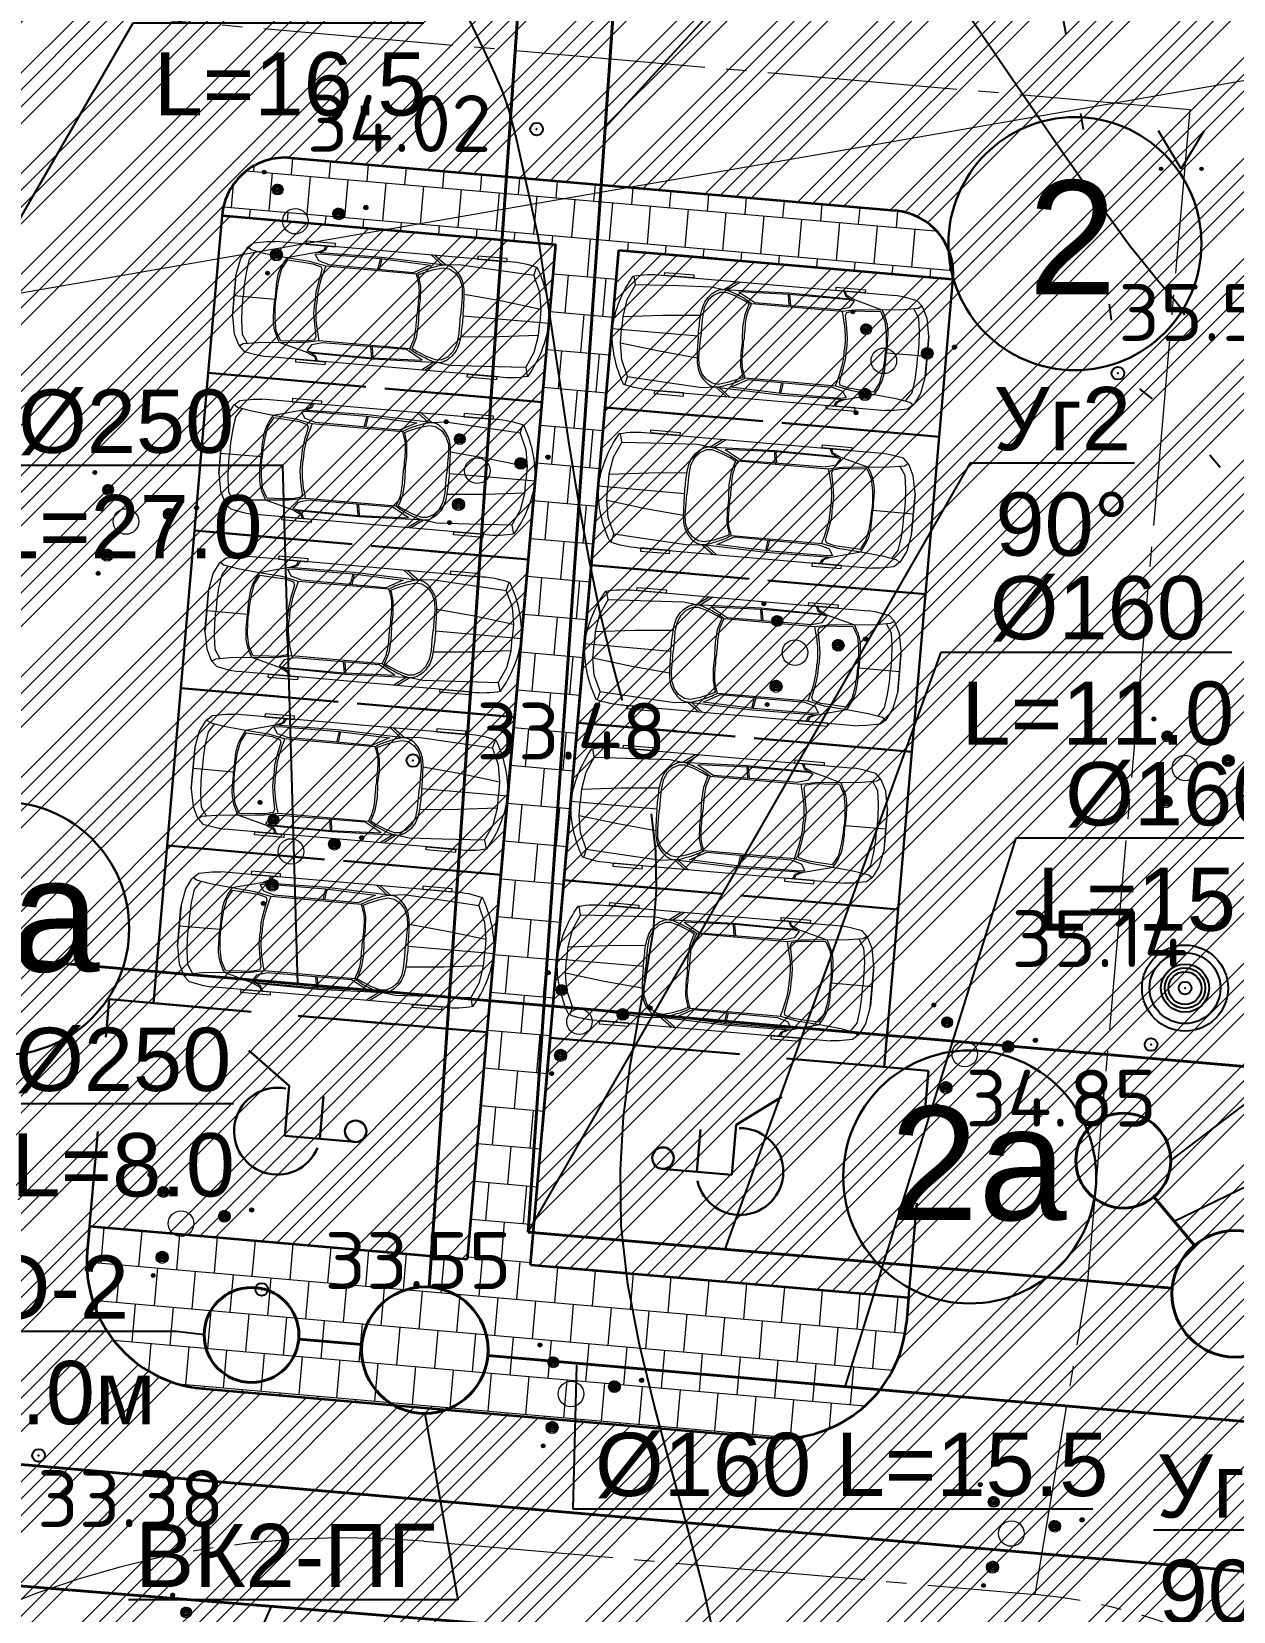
# Model space of a CAD drawing. Extents: x 8328 to 1441992, y -7354 to 642460.
# Drawn here: x 1441905.92 to 1441924.93, y 642307.01 to 642331.98 of the extents above; entities that cross this region are included whole.
import ezdxf
from ezdxf import colors
from ezdxf.entities.mleader import LeaderData, LeaderLine
from ezdxf.math import Vec2, Vec3

# ---------------------------------------------------------------- set-up
doc = ezdxf.new("R2010")
doc.units = 0
doc.header["$MEASUREMENT"] = 0
doc.header["$PDMODE"] = 32
doc.header["$PDSIZE"] = 0.2
for name, pattern in [('APC_PRICKAD', [3.05, 0.51, -2.54]), ('CENTER', [20, 15, -1.7, 1.6, -1.7]), ('CONTI', [0]), ('DASHED', [0.75, 0.5, -0.25]), ('g5_01_5x1_5', [1.5, 0.75, -0.75])]:
    doc.linetypes.add(name, pattern=pattern)
for name, color, linetype, lineweight in [('01-Контур', 1, 'Continuous', 40), ('02-Проезд', 5, 'Continuous', 35), ('10-Газон', 80, 'Continuous', 35), ('11-Штрих-тротуар', 40, 'Continuous', 15), ('15-Машина', 6, 'Continuous', 9), ('19-вода', 5, 'Continuous', 40), ('19-канальяК1', 25, 'Continuous', 40), ('19-канальяК2', 54, 'Continuous', 40)]:
    doc.layers.add(name, color=color, linetype=linetype, lineweight=lineweight)
for name, color, linetype in [('GOR_BDEFAULT', 212, 'CONTI'), ('PI_OTD', 172, 'CONTI'), ('PI_OTDEFAULT', 172, 'CONTI'), ('PI_STDEFAULT', 6, 'CONTI'), ('Скв', 7, 'Continuous')]:
    doc.layers.add(name, color=color, linetype=linetype)
doc.styles.add('2_0-Ариел', font='arial.ttf', dxfattribs={"height": 2})
doc.styles.get("Standard").update_dxf_attribs({"font": 'txt.shx'})
doc.styles.add('ГП-ариель', font='arial.ttf')
doc.linetypes.add('Вода-1', pattern='A,15,-1,["В1",Standard,S=2,R=0,X=0,Y=-1],-3.3', length=19.3)
doc.linetypes.add('Каналья-К1', pattern='A,20,-4,["К1",Standard,S=2,R=0,X=-2,Y=-1],-2.3', length=26.3)
doc.linetypes.add('Каналья-К2', pattern='A,20,-4,["К2",Standard,S=2,R=0,X=-2,Y=-1],-2.3', length=26.3)

# ---------------------------------------------------------------- blocks, each defined once
blk = doc.blocks.new('инвалид')
at = {"layer": '15-Машина', "lineweight": 30, "ltscale": 200}
for p, q in [((207.587, 474.233), (207.587, 472.016)), ((207.587, 473.125), (206.245, 473.125)), ((205.995, 472.016), (204.994, 470.651)), ((207.587, 472.016), (205.995, 472.016))]:
    blk.add_line(p, q, dxfattribs=at)
blk.add_circle((207.247, 474.233), 0.34, dxfattribs=at)
blk.add_arc((207.459, 471.771), 1.373, 174.0827, 72.5107, dxfattribs=at)
blk = doc.blocks.new('м-м_ММГН')
at = {"layer": '15-Машина', "linetype": 'g5_01_5x1_5', "lineweight": 30, "ltscale": 2}
blk.add_lwpolyline([(0, 6), (3.6, 6), (3.6, 0), (0, 0)], close=True, dxfattribs=at)
at = {"layer": '15-Машина', "linetype": 'Continuous', "lineweight": 30, "xscale": 0.5, "yscale": 0.5, "zscale": 0.5}
blk.add_blockref('инвалид', (-101.884, -233.055), dxfattribs=at)
blk = doc.blocks.new('007-Маш')
at = {"layer": '15-Машина', "color": 0, "lineweight": 20}
for p, q in [((0, -2.731), (0, 0)), ((-1.459, -0.615), (-1.726, -0.545)), ((1.459, -0.615), (1.726, -0.545)), ((-1.825, -1.415), (-1.825, -8.839)), ((1.825, -1.415), (1.825, -8.839)), ((-1.544, -3.362), (-1.617, -5.458)), ((1.544, -3.362), (1.617, -5.458)), ((-1.573, -5.491), (-1.508, -3.895)), ((-1.508, -3.895), (-1.22, -4.421)), ((1.508, -3.895), (1.22, -4.421)), ((1.573, -5.491), (1.508, -3.895)), ((-1.22, -4.421), (-1.233, -7.09)), ((-1.182, -4.325), (-1.182, -7.192)), ((1.182, -4.325), (1.182, -7.192)), ((1.22, -4.421), (1.233, -7.09)), ((-1.617, -5.458), (-1.592, -7.52)), ((-1.564, -7.398), (-1.573, -5.491)), ((-1.573, -5.491), (-1.226, -5.55)), ((-1.571, -5.448), (-1.225, -5.497)), ((1.571, -5.448), (1.225, -5.497)), ((1.573, -5.491), (1.226, -5.55)), ((1.564, -7.398), (1.573, -5.491)), ((1.617, -5.458), (1.592, -7.52)), ((-1.536, -7.56), (-1.564, -7.398)), ((-1.33, -7.427), (-1.536, -7.56)), ((-1.233, -7.09), (-1.33, -7.427)), ((-1.182, -7.192), (-1.288, -7.713)), ((1.182, -7.192), (1.288, -7.713)), ((1.233, -7.09), (1.33, -7.427)), ((1.33, -7.427), (1.536, -7.56)), ((1.536, -7.56), (1.564, -7.398)), ((-1.592, -7.52), (-1.343, -8.444)), ((-1.288, -7.713), (-1.343, -8.444)), ((1.288, -7.713), (1.343, -8.444)), ((1.592, -7.52), (1.343, -8.444)), ((0, -8.706), (0, -9.996)), ((-0.642, -9.996), (0.613, -9.996)), ((0.642, -9.996), (-0.613, -9.996))]:
    blk.add_line(p, q, dxfattribs=at)
for points in [[(-1.459, -0.615), (-0.953, -0.388), (-0.416, -0.299), (0, -0.299)], [(-0.416, -0.299), (-0.568, -1.544), (-0.676, -2.753)], [(1.459, -0.615), (0.953, -0.388), (0.416, -0.299), (0, -0.299)], [(0.416, -0.299), (0.568, -1.544), (0.676, -2.753)], [(-1.459, -0.615), (-1.541, -1.968), (-1.598, -2.997), (-1.546, -3.414)], [(1.459, -0.615), (1.541, -1.968), (1.598, -2.997), (1.546, -3.414)], [(0, -4.136), (-0.407, -4.117), (-0.821, -4.148), (-1.108, -4.232), (-1.164, -4.26), (-1.255, -4.073), (-1.375, -3.782), (-1.458, -3.488), (-1.442, -3.297), (-1.331, -3.098), (-1.164, -2.95), (-0.921, -2.843), (-0.63, -2.811), (-0.304, -2.811), (0, -2.811)], [(0, -4.136), (0.407, -4.117), (0.821, -4.148), (1.108, -4.232), (1.164, -4.26), (1.255, -4.073), (1.375, -3.782), (1.458, -3.488), (1.442, -3.297), (1.331, -3.098), (1.164, -2.95), (0.921, -2.843), (0.63, -2.811), (0.304, -2.811), (0, -2.811)], [(-1.546, -3.414), (-1.825, -3.789)], [(1.546, -3.414), (1.825, -3.789)], [(-1.55, -3.531), (-1.825, -3.895)], [(1.55, -3.531), (1.825, -3.895)], [(-1.825, -7.191), (-1.684, -7.257), (-1.593, -7.416)], [(-1.592, -7.52), (-1.699, -7.292), (-1.825, -7.245)], [(-1.275, -8.417), (-1.245, -7.919), (-1.224, -7.605), (-1.151, -7.339), (-1.056, -7.305), (-0.666, -7.382), (-0.335, -7.434), (0, -7.434)], [(1.275, -8.417), (1.245, -7.919), (1.224, -7.605), (1.151, -7.339), (1.056, -7.305), (0.666, -7.382), (0.335, -7.434), (0, -7.434)], [(1.592, -7.52), (1.699, -7.292), (1.825, -7.245)], [(1.825, -7.191), (1.684, -7.257), (1.593, -7.416)], [(-1.343, -8.444), (-1.413, -9.127), (-1.491, -9.582), (-1.559, -9.68)], [(-1.275, -8.417), (-0.983, -8.575), (-0.614, -8.644), (-0.24, -8.674), (0, -8.674)], [(1.275, -8.417), (0.983, -8.575), (0.614, -8.644), (0.24, -8.674), (0, -8.674)], [(1.343, -8.444), (1.413, -9.127), (1.491, -9.582), (1.559, -9.68)], [(-0.642, -9.996), (-1.192, -9.891), (-1.52, -9.729), (-1.57, -9.695), (-1.721, -9.529), (-1.799, -9.108), (-1.825, -8.839)], [(0.642, -9.996), (1.192, -9.891), (1.52, -9.729), (1.57, -9.695), (1.721, -9.529), (1.799, -9.108), (1.825, -8.839)], [(-1.467, -9.442), (-1.192, -9.623), (-0.759, -9.684), (-0.365, -9.706), (0, -9.706)], [(1.467, -9.442), (1.192, -9.623), (0.759, -9.684), (0.365, -9.706), (0, -9.706)]]:
    blk.add_lwpolyline(points, dxfattribs=at)
for points in [[(-1.825, -1.5), (-1.923, -1.5), (-1.923, -2.429), (-1.825, -2.429)], [(1.825, -1.5), (1.923, -1.5), (1.923, -2.429), (1.825, -2.429)], [(-1.825, -6.947), (-1.923, -6.947), (-1.923, -7.876), (-1.825, -7.876)], [(1.825, -6.947), (1.923, -6.947), (1.923, -7.876), (1.825, -7.876)]]:
    blk.add_lwpolyline(points, close=True, dxfattribs=at)
for centre, radius, start, end in [((0.205, -3.785), 3.79, 93.0936, 120.4935), ((-0.205, -3.785), 3.79, 59.5065, 86.9064), ((1.25, -1.323), 3.076, 164.8346, 181.7118), ((-1.25, -1.323), 3.076, 358.2882, 15.1654)]:
    blk.add_arc(centre, radius, start, end, dxfattribs=at)
for points, knots in [([(0, -2.731), (-0.189, -2.734), (-0.554, -2.738), (-1.095, -2.788), (-1.412, -3.052), (-1.6, -3.399), (-1.453, -3.764), (-1.326, -4.1), (-1.22, -4.265), (-1.182, -4.325)], [0, 0, 0, 0, 0.570178, 1.099786, 1.585321, 1.734886, 2.255537, 2.628442, 2.839692, 2.839692, 2.839692, 2.839692]), ([(0, -2.731), (0.189, -2.734), (0.554, -2.738), (1.095, -2.788), (1.412, -3.052), (1.6, -3.399), (1.453, -3.764), (1.326, -4.1), (1.22, -4.265), (1.182, -4.325)], [0, 0, 0, 0, 0.570178, 1.099786, 1.585321, 1.734886, 2.255537, 2.628442, 2.839692, 2.839692, 2.839692, 2.839692]), ([(-1.182, -4.325), (-1.081, -4.284), (-0.808, -4.174), (-0.399, -4.182), (-0.108, -4.181), (0, -4.181)], [0, 0, 0, 0, 0.325109, 0.876749, 1.201331, 1.201331, 1.201331, 1.201331]), ([(1.182, -4.325), (1.081, -4.284), (0.808, -4.174), (0.399, -4.182), (0.108, -4.181), (0, -4.181)], [0, 0, 0, 0, 0.325109, 0.876749, 1.201331, 1.201331, 1.201331, 1.201331]), ([(-1.182, -7.192), (-1.003, -7.242), (-0.688, -7.331), (-0.288, -7.378), (-0.074, -7.375), (0, -7.374)], [0, 0, 0, 0, 0.55923, 0.980066, 1.201437, 1.201437, 1.201437, 1.201437]), ([(1.182, -7.192), (1.003, -7.242), (0.688, -7.331), (0.288, -7.378), (0.074, -7.375), (0, -7.374)], [0, 0, 0, 0, 0.55923, 0.980066, 1.201437, 1.201437, 1.201437, 1.201437]), ([(-1.343, -8.444), (-1.197, -8.524), (-0.911, -8.679), (-0.44, -8.711), (-0.141, -8.707), (0, -8.706)], [0, 0, 0, 0, 0.491401, 0.965617, 1.39042, 1.39042, 1.39042, 1.39042]), ([(1.343, -8.444), (1.197, -8.524), (0.911, -8.679), (0.44, -8.711), (0.141, -8.707), (0, -8.706)], [0, 0, 0, 0, 0.491401, 0.965617, 1.39042, 1.39042, 1.39042, 1.39042])]:
    blk.add_open_spline(points, degree=3, knots=knots, dxfattribs=at)
blk = doc.blocks.new('_None')
blk = doc.blocks.new('A$C1F28701B')
at = {"color": 7}
for radius in [0.68, 0.56, 0.38, 0.32, 0.26]:
    blk.add_circle((0, 0), radius, dxfattribs=at)
blk = doc.blocks.new('A$C53CB0419')
at = {"lineweight": 9}
for centre, radius in [((-0.491, 0.774), 0.03), ((-0.492, 0.779), 0.0248), ((-0.495, 0.784), 0.0194), ((-0.497, 0.789), 0.0145), ((-0.5, 0.794), 0.00807), ((-0.279, 0.5), 0.0852), ((-0.281, 0.51), 0.0751), ((-0.284, 0.518), 0.0662), ((-0.287, 0.527), 0.0572), ((-0.289, 0.536), 0.0483), ((-0.291, 0.545), 0.0387), ((-0.292, 0.555), 0.0288), ((-0.293, 0.562), 0.0218), ((-0.297, 0.57), 0.0134), ((0, 0), 0.202), ((0.686, 0.115), 0.0918), ((0.685, 0.124), 0.0829), ((0.681, 0.13), 0.0756), ((0.678, 0.138), 0.0669), ((0.675, 0.147), 0.058), ((0.673, 0.156), 0.0489), ((0.672, 0.165), 0.0401), ((0.671, 0.174), 0.0314), ((0.67, 0.181), 0.0246), ((0.667, 0.188), 0.0173), ((0.664, 0.193), 0.0107), ((1.116, 0.216), 0.0329), ((1.122, 0.22), 0.0269), ((1.126, 0.225), 0.0199), ((1.133, 0.229), 0.0139), ((1.135, 0.234), 0.00789), ((-0.298, -0.533), 0.0949), ((-0.297, -0.522), 0.0842), ((-0.295, -0.512), 0.0745), ((-0.297, -0.502), 0.0645), ((-0.296, -0.493), 0.0548), ((-0.295, -0.483), 0.0452), ((-0.294, -0.475), 0.0377), ((-0.293, -0.466), 0.0294), ((-0.295, -0.459), 0.0222), ((-0.299, -0.452), 0.0145), ((-0.439, -0.82), 0.0296), ((-0.444, -0.825), 0.0228), ((-0.448, -0.829), 0.0172), ((-0.452, -0.832), 0.0122), ((-0.456, -0.835), 0.00717)]:
    blk.add_circle(centre, radius, dxfattribs=at)
blk = doc.blocks.new('A$C18BB02A3')
for q in [(-0.36, 0.6), (0.36, 0.6)]:
    blk.add_line((0, 0), q)
for centre, major_axis, start_param, end_param in [((-0.319, -0.001), (-0.0136, 0.0136), 3.926991, 10.210176), ((-0.315, -0.002), (-0.0109, 0.0109), 3.926991, 10.210176), ((-0.311, -0.002), (-0.00774, 0.00774), 3.926991, 10.210176), ((-0.306, -0.002), (0.00448, 0.00448), 5.497787, 11.780972), ((0.322, -0.001), (-0.0153, 0.0153), 3.926991, 10.210176), ((0.317, -0.001), (-0.0117, 0.0117), 3.926991, 10.210176), ((0.311, -0.001), (-0.00797, 0.00797), 3.926991, 10.210176), ((0.306, -0.001), (0.00424, 0.00424), 5.497787, 11.780972)]:
    blk.add_ellipse(centre, major_axis=major_axis, ratio=1, start_param=start_param, end_param=end_param)

msp = doc.modelspace()

# ---------------------------------------------------------------- hatches: boundary and pattern name
at = {"layer": '10-Газон', "linetype": 'Continuous', "lineweight": 15}
h = msp.add_hatch(dxfattribs=at)
h.set_pattern_fill('CROSS', color=256, scale=2.5, style=0)
edge = h.paths.add_edge_path()
edge.add_arc((1441893.815, 642336.416), 3.5, 85.0154, 175.0154)
edge.add_line((1441890.328, 642336.72), (1441886.271, 642290.197))
edge.add_line((1441886.271, 642290.197), (1441888.089, 642288.031))
edge.add_line((1441888.089, 642288.031), (1441884.718, 642249.377))
edge.add_line((1441884.718, 642249.377), (1441883.793, 642238.777))
edge.add_line((1441883.793, 642238.777), (1441868.215, 642227.571))
edge.add_line((1441868.215, 642227.571), (1441887.098, 642236.383))
edge.add_line((1441887.098, 642236.383), (1441888.205, 642249.073))
edge.add_line((1441888.205, 642249.073), (1441891.75, 642289.719))
edge.add_line((1441891.75, 642289.719), (1441889.757, 642289.893))
edge.add_line((1441889.757, 642289.893), (1441893.815, 642336.416))
edge.add_line((1441893.815, 642336.416), (1441916.329, 642334.453))
edge.add_line((1441916.329, 642334.453), (1441894.119, 642339.903))
at = {"layer": '11-Штрих-тротуар', "linetype": 'Continuous', "lineweight": 15}
h = msp.add_hatch(dxfattribs=at)
h.set_pattern_fill('ANSI34', color=41, scale=1.5, angle=-6.5e-14, style=0)
edge = h.paths.add_edge_path()
edge.add_line((1441928.411, 642308.051), (1441917.588, 642309.75))
edge.add_arc((1441917.74, 642311.8), 2.055, 265.747, 364.6728)
edge.add_line((1441919.789, 642311.967), (1441913.812, 642312.488))
edge.add_line((1441913.812, 642312.488), (1441915.21, 642328.527))
edge.add_line((1441915.21, 642328.527), (1441920.49, 642328.067))
edge.add_arc((1441919.494, 642328.154), 1, 355.0154, 445.0154)
edge.add_line((1441919.581, 642329.15), (1441910.017, 642329.984))
edge.add_arc((1441909.93, 642328.988), 1, 85.0154, 175.0154)
edge.add_line((1441908.934, 642329.075), (1441914.214, 642328.614))
edge.add_line((1441914.214, 642328.614), (1441912.815, 642312.575))
edge.add_line((1441912.815, 642312.575), (1441906.838, 642313.097))
edge.add_line((1441906.838, 642313.097), (1441906.803, 642312.698))
edge.add_arc((1441908.795, 642312.524), 2, 175.0053, 265.0329)
edge.add_line((1441908.622, 642310.532), (1441911.943, 642306.026))
edge.add_arc((1441910.9, 642294.072), 12, 85.0154, 175.0154)
edge.add_line((1441898.946, 642295.114), (1441894.762, 642295.479))
edge.add_line((1441894.762, 642295.479), (1441895.544, 642304.445))
edge.add_line((1441895.544, 642304.445), (1441892.555, 642304.706))
edge.add_line((1441892.555, 642304.706), (1441893.25, 642312.676))
edge.add_line((1441893.25, 642312.676), (1441900.224, 642312.067))
edge.add_line((1441900.224, 642312.067), (1441901.544, 642327.21))
edge.add_line((1441901.544, 642327.21), (1441896.264, 642327.67))
edge.add_line((1441896.264, 642327.67), (1441896.916, 642335.142))
edge.add_line((1441896.916, 642335.142), (1441933.178, 642331.979))
edge.add_line((1441933.178, 642331.979), (1441931.658, 642314.545))
edge.add_line((1441931.658, 642314.545), (1441929.366, 642314.745))
edge.add_arc((1441929.106, 642311.757), 3, 85.0154, 175.0143)
edge.add_line((1441926.117, 642312.017), (1441926.05, 642311.245))
edge.add_arc((1441929.038, 642310.985), 3, 175.0143, 257.9199)
h = msp.add_hatch(dxfattribs=at)
h.set_pattern_fill('AR-B88', color=13, scale=0.075, angle=175, style=0)
edge = h.paths.add_edge_path()
edge.add_line((1441912.815, 642312.575), (1441906.838, 642313.097))
edge.add_line((1441906.838, 642313.097), (1441906.803, 642312.698))
edge.add_arc((1441908.796, 642312.524), 2, 175.0154, 265.0154)
edge.add_line((1441908.622, 642310.532), (1441917.588, 642309.75))
edge.add_arc((1441917.762, 642311.742), 2, 265.0154, 355.0154)
edge.add_line((1441919.754, 642311.568), (1441919.789, 642311.967))
edge.add_line((1441919.789, 642311.967), (1441913.812, 642312.488))
edge.add_line((1441913.812, 642312.488), (1441915.211, 642328.527))
edge.add_line((1441915.211, 642328.527), (1441920.49, 642328.067))
edge.add_arc((1441919.441, 642328.109), 1.05, 357.701, 442.3299)
edge.add_line((1441919.581, 642329.15), (1441910.017, 642329.984))
edge.add_arc((1441909.93, 642328.988), 1, 85.0154, 175.0154)
edge.add_line((1441908.934, 642329.075), (1441914.214, 642328.614))
edge.add_line((1441914.214, 642328.614), (1441912.815, 642312.575))
h = msp.add_hatch(dxfattribs=at)
h.set_pattern_fill('ANSI34', color=41, scale=1.5, angle=-6.5e-14, style=0)
edge = h.paths.add_edge_path()
edge.add_arc((1441894.001, 642234.737), 5, -2.6747, 63.0719, ccw=False)
edge.add_arc((1441894.177, 642235.839), 5, 265.0154, 344.5121, ccw=False)
edge.add_arc((1441890.249, 642219.696), 11.695, 42.4224, 72.6202, ccw=False)
edge.add_arc((1441894.177, 642235.839), 9.5, 299.6898, 338.1196)
edge.add_arc((1441907.632, 642230.435), 5, 87.1274, 158.1196, ccw=False)
edge.add_arc((1441907.733, 642232.432), 3, -4.9846, 87.1274, ccw=False)
edge.add_line((1441910.721, 642232.172), (1441910.452, 642229.085))
edge.add_line((1441910.452, 642229.085), (1441925.097, 642227.808))
edge.add_line((1441925.097, 642227.808), (1441932.065, 642307.709))
edge.add_line((1441932.065, 642307.709), (1441928.778, 642307.996))
edge.add_line((1441928.778, 642307.996), (1441917.588, 642309.75))
edge.add_line((1441917.588, 642309.75), (1441908.622, 642310.532))
edge.add_line((1441908.622, 642310.532), (1441911.943, 642306.026))
edge.add_line((1441911.943, 642306.026), (1441921.606, 642305.183))
edge.add_arc((1441921.085, 642299.206), 6, -4.9846, 85.0154, ccw=False)
edge.add_line((1441927.062, 642298.685), (1441926.568, 642293.016))
edge.add_arc((1441923.579, 642293.277), 3, 265.0154, 355.0154, ccw=False)
edge.add_line((1441923.319, 642290.288), (1441923.249, 642290.294))
edge.add_line((1441923.249, 642290.294), (1441920.677, 642260.806))
edge.add_line((1441920.677, 642260.806), (1441920.747, 642260.8))
edge.add_arc((1441920.486, 642257.812), 3, -4.9846, 85.0154, ccw=False)
edge.add_line((1441923.475, 642257.551), (1441922.502, 642246.403))
edge.add_arc((1441916.525, 642246.925), 6, 265.0154, 355.0154, ccw=False)
edge.add_line((1441916.004, 642240.947), (1441900.363, 642242.312))
edge.add_arc((1441900.885, 642248.289), 6, 175.0154, 265.0154, ccw=False)
edge.add_line((1441894.907, 642248.81), (1441898.946, 642295.114))
edge.add_line((1441898.946, 642295.114), (1441894.762, 642295.479))
edge.add_line((1441894.762, 642295.479), (1441890.723, 642249.175))
edge.add_arc((1441900.885, 642248.289), 10.2, 175.0154, 243.072)

# ---------------------------------------------------------------- linework, layer by layer
at = {"color": 7, "linetype": 'APC_PRICKAD', "ltscale": 0.5, "flags": 128}
msp.add_lwpolyline([(1441950.36, 642344.35, 0.281539), (1441944.999, 642345.922, 0.270419), (1441941.191, 642342.063, 0.086447), (1441939.851, 642324.967, -0.205579), (1441938.05, 642319.37, -0.083486), (1441930.723, 642313.354, -0.474145), (1441927.25, 642314.68, -0.079097), (1441926.297, 642320.484, 0.101588), (1441925.66, 642323.51, 0.143653), (1441923.099, 642326.58, 0.074848), (1441917.937, 642345.972), (1441920.69, 642353.6), (1441926.96, 642357.74)], format="xyb", dxfattribs=at)
at = {"color": 8, "linetype": 'Continuous', "lineweight": 9}
msp.add_lwpolyline([(1441983.667, 642341.384), (1441873.626, 642322.267)], dxfattribs=at)
at = {"layer": '01-Контур', "linetype": 'Continuous', "lineweight": 30}
for centre in [(1441922.419, 642328.628), (1441905.465, 642317.803), (1441920.756, 642313.875)]:
    msp.add_circle(centre, 2, dxfattribs=at)
at = {"layer": '02-Проезд', "linetype": 'CENTER', "lineweight": 15, "ltscale": 0.2}
for p, q in [((1441905.609, 642332.376), (1441924.241, 642330.751)), ((1441922.622, 642312.221), (1441924.241, 642330.751)), ((1441921.789, 642307.275), (1441922.622, 642312.221)), ((1441912.125, 642308.118), (1441921.789, 642307.275))]:
    msp.add_line(p, q, dxfattribs=at)
at = {"layer": '02-Проезд'}
for p, q in [((1441910.017, 642329.984), (1441919.581, 642329.15)), ((1441908.934, 642329.075), (1441914.214, 642328.614)), ((1441912.815, 642312.575), (1441914.214, 642328.614)), ((1441913.812, 642312.488), (1441915.21, 642328.527)), ((1441915.21, 642328.527), (1441920.49, 642328.067)), ((1441906.838, 642313.097), (1441906.803, 642312.698)), ((1441906.838, 642313.097), (1441912.815, 642312.575)), ((1441913.812, 642312.488), (1441919.789, 642311.967)), ((1441919.789, 642311.967), (1441919.754, 642311.568)), ((1441908.622, 642310.532), (1441917.588, 642309.75))]:
    msp.add_line(p, q, dxfattribs=at)
for centre, radius, start, end in [((1441909.93, 642328.988), 1, 85.0154, 175.0154), ((1441919.494, 642328.154), 1, 355.0154, 85.0154), ((1441908.796, 642312.524), 2, 175.0154, 265.0154), ((1441917.762, 642311.742), 2, 265.0154, 355.0154)]:
    msp.add_arc(centre, radius, start, end, dxfattribs=at)
at = {"layer": '02-Проезд', "linetype": 'CENTER', "lineweight": 15, "ltscale": 0.2}
for centre, radius, start, end in [((1441910.9, 642294.072), 14.1, 85.0154, 175.0154), ((1441921.085, 642299.206), 8.1, 355.0154, 85.0154)]:
    msp.add_arc(centre, radius, start, end, dxfattribs=at)
at = {"layer": '15-Машина', "color": 6, "linetype": 'DASHED', "lineweight": 30, "ltscale": 5}
for points in [[(1441908.717, 642326.584), (1441908.934, 642329.075), (1441914.214, 642328.614), (1441913.997, 642326.124)], [(1441920.273, 642325.576), (1441920.49, 642328.067), (1441915.21, 642328.527), (1441914.993, 642326.037)], [(1441908.5, 642324.094), (1441908.717, 642326.584), (1441913.997, 642326.124), (1441913.78, 642323.633)], [(1441920.056, 642323.086), (1441920.273, 642325.576), (1441914.993, 642326.037), (1441914.776, 642323.546)], [(1441908.282, 642321.603), (1441908.5, 642324.094), (1441913.78, 642323.633), (1441913.562, 642321.143)], [(1441919.839, 642320.595), (1441920.056, 642323.086), (1441914.776, 642323.546), (1441914.559, 642321.056)], [(1441908.065, 642319.113), (1441908.282, 642321.603), (1441913.562, 642321.143), (1441913.345, 642318.652)], [(1441919.622, 642318.105), (1441919.839, 642320.595), (1441914.559, 642321.056), (1441914.342, 642318.565)], [(1441907.848, 642316.622), (1441908.065, 642319.113), (1441913.345, 642318.652), (1441913.128, 642316.162)], [(1441919.404, 642315.614), (1441919.622, 642318.105), (1441914.342, 642318.565), (1441914.124, 642316.075)]]:
    msp.add_lwpolyline(points, close=True, dxfattribs=at)
at = {"layer": '19-вода', "linetype": 'Вода-1', "ltscale": 0.6}
for p, q in [((1441912.21, 642312.136), (1441916.105, 642368.065)), ((1441913.774, 642313.003), (1441917.602, 642367.961)), ((1441913.774, 642313.003), (1441923.956, 642312.115)), ((1441913.136, 642311.051), (1441927.529, 642309.796))]:
    msp.add_line(p, q, dxfattribs=at)
at = {"layer": '19-вода'}
for p, q in [((1441924.309, 642312.794, -0.379), (1441923.666, 642313.56, -0.379)), ((1441911.144, 642311.225), (1441910.148, 642311.312))]:
    msp.add_line(p, q, dxfattribs=at)
for centre, radius in [((1441923.184, 642314.134, -0.379), 0.75), ((1441924.952, 642312.028, -0.379), 1), ((1441909.4, 642311.377), 0.75), ((1441912.14, 642311.138), 1)]:
    msp.add_circle(centre, radius, dxfattribs=at)
at = {"layer": '19-канальяК1', "linetype": 'Каналья-К1', "ltscale": 0.5}
msp.add_line((1441894.261, 642308.335), (1441925.16, 642305.839), dxfattribs=at)
at = {"layer": '19-канальяК2', "linetype": 'Каналья-К2', "ltscale": 0.5}
for p, q in [((1441904.803, 642317.39), (1441930.705, 642315.13)), ((1441904.113, 642309.47), (1441931.01, 642307.124))]:
    msp.add_line(p, q, dxfattribs=at)
at = {"layer": 'GOR_BDEFAULT', "color": 212}
for points in [[(1441915.268, 642321.408, 3.15), (1441915.088, 642322.075, 3.15), (1441914.907, 642322.812, 3.15), (1441914.733, 642323.66, 3.15), (1441914.569, 642324.567, 3.15), (1441914.415, 642325.495, 3.15), (1441914.28, 642326.423, 3.15), (1441914.147, 642327.291, 3.15), (1441914.035, 642328.079, 3.15), (1441913.934, 642328.748, 3.15), (1441913.58, 642330.333, 3.15), (1441913.473, 642330.731, 3.15), (1441913.431, 642330.86, 3.15), (1441913.368, 642331.039, 3.15), (1441913.254, 642331.308, 3.15), (1441913.078, 642331.685, 3.15), (1441912.82, 642332.221, 3.15), (1441912.469, 642332.936, 3.15), (1441912.005, 642333.859, 3.15), (1441911.62, 642334.612, 3.15)], [(1441924.155, 642327.497, 5.15), (1441924.093, 642327.606, 5.15), (1441923.991, 642327.734, 5.15), (1441923.869, 642327.882, 5.15), (1441923.716, 642328.06, 5.15), (1441923.522, 642328.297, 5.15), (1441923.278, 642328.603, 5.15), (1441922.991, 642328.999, 5.15), (1441922.634, 642329.483, 5.15), (1441922.225, 642330.067, 5.15), (1441921.774, 642330.72, 5.15), (1441921.293, 642331.423, 5.15), (1441920.792, 642332.155, 5.15), (1441920.301, 642332.877, 5.15)], [(1441917.173, 642302.465, 3.15), (1441917.107, 642303.484, 3.15), (1441917.032, 642304.463, 3.15), (1441916.927, 642305.422, 3.15), (1441916.762, 642306.389, 3.15), (1441916.557, 642307.326, 3.15), (1441916.302, 642308.292, 3.15), (1441916.037, 642309.268, 3.15), (1441915.772, 642310.254, 3.15), (1441915.537, 642311.221, 3.15), (1441915.352, 642312.178, 3.15), (1441915.247, 642313.106, 3.15), (1441915.234, 642313.986, 3.15), (1441915.281, 642314.827, 3.15), (1441915.388, 642315.629, 3.15), (1441915.517, 642316.381, 3.15), (1441915.645, 642317.103, 3.15), (1441915.755, 642317.775, 3.15), (1441915.805, 642318.406, 3.15), (1441915.795, 642319.026, 3.15), (1441915.726, 642319.615, 3.15)]]:
    msp.add_polyline3d(points, dxfattribs=at)
at = {"layer": 'PI_STDEFAULT', "color": 7}
for p in [(1441913.908, 642330.438, 3.17), (1441923.099, 642326.58, 4.68), (1441911.953, 642320.456, 2.63), (1441924.16, 642316.86, 35.14), (1441923.624, 642315.967, 4), (1441909.562, 642312.098, 2.7), (1441906.033, 642309.473, 2.53)]:
    msp.add_point(p, dxfattribs=at)

# ---------------------------------------------------------------- block references
at = {"color": 7, "linetype": 'Continuous'}
for name, p in [('A$C18BB02A3', (1441924.101, 642329.812)), ('A$C53CB0419', (1441910.092, 642328.983)), ('A$C53CB0419', (1441919.398, 642326.776)), ('A$C53CB0419', (1441912.971, 642325.038)), ('A$C53CB0419', (1441907.414, 642324.236)), ('A$C53CB0419', (1441917.992, 642322.163)), ('A$C53CB0419', (1441924.159, 642320.34)), ('A$C53CB0419', (1441910.025, 642319.02)), ('A$C53CB0419', (1441914.585, 642316.329)), ('A$C53CB0419', (1441920.678, 642315.819)), ('A$C53CB0419', (1441908.285, 642313.137)), ('A$C53CB0419', (1441914.451, 642310.445)), ('A$C53CB0419', (1441921.414, 642308.238)), ('A$C53CB0419', (1441908.645, 642306.491))]:
    msp.add_blockref(name, p, dxfattribs=at)
at = {"layer": '15-Машина', "color": 6, "lineweight": 30, "zscale": 0.4999999999999998}
for p, xscale, yscale, rotation in [((1441914.105, 642327.369, -0.061), 0.4999999999999998, 0.4999999999999998, 265.0154292533021), ((1441915.102, 642327.282, -0.061), -0.4999999999999997, 0.4999999999999997, 85.01542926691461), ((1441913.888, 642324.878, -0.061), 0.4999999999999998, 0.4999999999999998, 265.0154292533021), ((1441914.885, 642324.792, -0.061), -0.4999999999999997, 0.4999999999999997, 85.01542926691461), ((1441913.671, 642322.388, -0.061), 0.4999999999999998, 0.4999999999999998, 265.0154292533021), ((1441914.667, 642322.301, -0.061), -0.4999999999999997, 0.4999999999999997, 85.01542926691461), ((1441913.454, 642319.897, -0.061), 0.4999999999999998, 0.4999999999999998, 265.0154292533021), ((1441914.45, 642319.81, -0.061), -0.4999999999999997, 0.4999999999999997, 85.01542926691461), ((1441913.237, 642317.407, -0.061), 0.4999999999999998, 0.4999999999999998, 265.0154292533021), ((1441914.233, 642317.32, -0.061), -0.4999999999999997, 0.4999999999999997, 85.01542926691461)]:
    msp.add_blockref('007-Маш', p, dxfattribs=dict(at, xscale=xscale, yscale=yscale, rotation=rotation))
at = {"layer": '15-Машина', "rotation": 265.015429254081}
msp.add_blockref('м-м_ММГН', (1441907.151, 642316.683), dxfattribs=at)
at = {"layer": '15-Машина', "xscale": -1, "rotation": 85.01542925735384}
msp.add_blockref('м-м_ММГН', (1441920.102, 642315.553), dxfattribs=at)
at = {"layer": 'Скв', "color": 7, "linetype": 'Continuous'}
msp.add_blockref('A$C1F28701B', (1441924.16, 642316.86, 35.14), dxfattribs=at)

# ---------------------------------------------------------------- texts
at = {"layer": '01-Контур', "style": 'ГП-ариель'}
for s, p in [('2', (1441921.68, 642327.827)), ('2а', (1441904.203, 642317.122)), ('2а', (1441919.494, 642313.194))]:
    msp.add_text(s, height=1.8, dxfattribs=at).set_placement(p)
at = {"layer": 'PI_OTD', "color": 7}
for s, p in [('34.02', (1441910.273, 642330.078)), ('35.53', (1441923.104, 642327.088)), ('33.48', (1441912.953, 642320.472)), ('34.85', (1441920.686, 642314.67)), ('33.55', (1441910.552, 642312.103)), ('33.38', (1441906.008, 642308.339))]:
    msp.add_text(s, height=0.9, dxfattribs=at).set_placement(p)
at = {"layer": 'PI_OTDEFAULT', "color": 7}
msp.add_text('35.14', height=0.9, dxfattribs=at).set_placement((1441921.414, 642317.192))

# ---------------------------------------------------------------- leaders
at = {"layer": '19-вода', "lineweight": 30}
ml = msp.add_multileader_mtext('Standard', dxfattribs=at)
ml.set_content('%%C160\\PL=22.0', color=256, style='2_0-Ариел')
ml.set_leader_properties()
ml.set_arrow_properties(name='NONE')
ml.build(insert=Vec2(0, 0))
ml.multileader.update_dxf_attribs({"text_left_attachment_type": 6, "text_right_attachment_type": 6, "dogleg_length": 0.36, "arrow_head_size": 0.09})
ctx = ml.context
ctx.base_point, ctx.char_height, ctx.arrow_head_size, ctx.landing_gap_size, ctx.plane_origin = Vec3(1441926.58, 642342.733, 12.65), 1, 0.09, 0.045, Vec3(1441945.818, 642354.417, 12.65)
ctx.left_attachment, ctx.right_attachment, ctx.text_align_type = 6, 6, 1
notes = []
notes.append((ctx, [(1, (1, 1, 0), (1441926.22, 642342.733, 12.65), (1, 0), 0.36, [(0, [(1441914.99, 642330.465, 12.65)], 0, [])])]))
ctx.mtext.insert, ctx.mtext.alignment, ctx.mtext.flow_direction = Vec3(1441928.696, 642343.933, 12.65), 2, 5
ml = msp.add_multileader_mtext('Standard', dxfattribs=at)
ml.set_content('Уг2\\P90%%D', color=256, style='2_0-Ариел')
ml.set_leader_properties()
ml.set_arrow_properties(name='NONE')
ml.build(insert=Vec2(0, 0))
ml.multileader.update_dxf_attribs({"text_left_attachment_type": 6, "text_right_attachment_type": 6, "dogleg_length": 0.36, "arrow_head_size": 0.09})
ctx = ml.context
ctx.base_point, ctx.char_height, ctx.arrow_head_size, ctx.landing_gap_size, ctx.plane_origin = Vec3(1441921.127, 642325.162, 7.15), 1, 0.09, 0.045, Vec3(1441939.768, 642330.5, 7.15)
ctx.left_attachment, ctx.right_attachment, ctx.text_align_type = 6, 6, 1
notes.append((ctx, [(1, (1, 1, 0), (1441920.767, 642325.162, 7.15), (1, 0), 0.36, [(0, [(1441913.774, 642313.003, 7.15)], 0, [])])]))
ctx.mtext.insert, ctx.mtext.alignment, ctx.mtext.flow_direction = Vec3(1441922.219, 642326.362, 7.15), 2, 5
ml = msp.add_multileader_mtext('Standard', dxfattribs=at)
ml.set_content('Проектируемый колодец-\\Pотстойник "КО-1" %%C1.0м', color=256, style='2_0-Ариел')
ml.set_leader_properties()
ml.set_arrow_properties(name='NONE')
ml.build(insert=Vec2(0, 0))
ml.multileader.update_dxf_attribs({"text_left_attachment_type": 6, "text_right_attachment_type": 6, "dogleg_length": 0.36, "arrow_head_size": 0.09})
ctx = ml.context
ctx.base_point, ctx.char_height, ctx.arrow_head_size, ctx.landing_gap_size, ctx.plane_origin = Vec3(1441936.105, 642323.106), 1, 0.09, 0.045, Vec3(1441975.817, 642332.852)
ctx.left_attachment, ctx.right_attachment, ctx.text_align_type = 6, 6, 1
notes.append((ctx, [(1, (1, 1, 0), (1441935.745, 642323.106), (1, 0), 0.36, [(0, [(1441923.934, 642314.134)], 0, [])])]))
ctx.mtext.insert, ctx.mtext.alignment, ctx.mtext.flow_direction = Vec3(1441944.368, 642324.306), 2, 5
ml = msp.add_multileader_mtext('Standard', dxfattribs=at)
ml.set_content('%%C160\\PL=11.0', color=256, style='2_0-Ариел')
ml.set_leader_properties()
ml.set_arrow_properties(name='NONE')
ml.build(insert=Vec2(0, 0))
ml.multileader.update_dxf_attribs({"text_left_attachment_type": 6, "text_right_attachment_type": 6, "dogleg_length": 0.36, "arrow_head_size": 0.09})
ctx = ml.context
ctx.base_point, ctx.char_height, ctx.arrow_head_size, ctx.landing_gap_size, ctx.plane_origin = Vec3(1441920.665, 642322.173), 1, 0.09, 0.045, Vec3(1441939.947, 642334.312)
ctx.left_attachment, ctx.right_attachment, ctx.text_align_type = 6, 6, 1
notes.append((ctx, [(1, (1, 1, 0), (1441920.305, 642322.173), (1, 0), 0.36, [(0, [(1441916.887, 642312.732)], 0, [])])]))
ctx.mtext.insert, ctx.mtext.alignment, ctx.mtext.flow_direction = Vec3(1441922.781, 642323.373), 2, 5
ml = msp.add_multileader_mtext('Standard', dxfattribs=at)
ml.set_content('%%C160\\PL=15.5', color=256, style='2_0-Ариел')
ml.set_leader_properties()
ml.set_arrow_properties(name='NONE')
ml.build(insert=Vec2(0, 0))
ml.multileader.update_dxf_attribs({"text_left_attachment_type": 6, "text_right_attachment_type": 6, "dogleg_length": 0.36, "arrow_head_size": 0.09})
ctx = ml.context
ctx.base_point, ctx.char_height, ctx.arrow_head_size, ctx.landing_gap_size, ctx.plane_origin = Vec3(1441921.852, 642319.233), 1, 0.09, 0.045, Vec3(1441941.135, 642331.373)
ctx.left_attachment, ctx.right_attachment, ctx.text_align_type = 6, 6, 1
notes.append((ctx, [(1, (1, 1, 0), (1441921.492, 642319.233), (1, 0), 0.36, [(0, [(1441918.787, 642310.558)], 0, [])])]))
ctx.mtext.insert, ctx.mtext.alignment, ctx.mtext.flow_direction = Vec3(1441923.974, 642320.433), 2, 5
ml = msp.add_multileader_mtext('Standard', dxfattribs=at)
ml.set_content('ВК1-ПГ', color=256, style='2_0-Ариел')
ml.set_leader_properties()
ml.set_arrow_properties(name='NONE')
ml.build(insert=Vec2(0, 0))
ml.multileader.update_dxf_attribs({"text_left_attachment_type": 6, "text_right_attachment_type": 6, "dogleg_length": 0.36, "arrow_head_size": 0.09})
ctx = ml.context
ctx.base_point, ctx.char_height, ctx.arrow_head_size, ctx.landing_gap_size, ctx.plane_origin = Vec3(1441936.191, 642318.91, 9.15), 1, 0.09, 0.045, Vec3(1441953.27, 642325.198, 9.15)
ctx.left_attachment, ctx.right_attachment, ctx.text_align_type = 6, 6, 1
notes.append((ctx, [(1, (1, 1, 0), (1441935.831, 642318.91, 9.15), (1, 0), 0.36, [(0, [(1441923.988, 642313.177, 9.15)], 0, [])])]))
ctx.mtext.insert, ctx.mtext.alignment, ctx.mtext.flow_direction = Vec3(1441938.559, 642320.11, 9.15), 2, 5
ml = msp.add_multileader_mtext('Standard', dxfattribs=at)
ml.set_content('КО-2\\P%%C1.0м', color=256, style='2_0-Ариел')
ml.set_leader_properties()
ml.set_arrow_properties(name='NONE')
ml.build(insert=Vec2(0, 0))
ml.multileader.update_dxf_attribs({"text_left_attachment_type": 6, "text_right_attachment_type": 6, "dogleg_length": 0.36, "arrow_head_size": 0.09})
ctx = ml.context
ctx.base_point, ctx.char_height, ctx.arrow_head_size, ctx.landing_gap_size, ctx.plane_origin = Vec3(1441903.927, 642311.433), 1, 0.09, 0.045, Vec3(1441938.501, 642324.325)
ctx.left_attachment, ctx.right_attachment, ctx.text_align_type = 6, 6, 1
notes.append((ctx, [(0, (1, 1, 0), (1441908.214, 642311.433), (-1, 0), 0.36, [(0, [(1441908.65, 642311.377)], 0, [])])]))
ctx.mtext.insert, ctx.mtext.alignment, ctx.mtext.flow_direction = Vec3(1441905.891, 642312.633), 2, 5
ml = msp.add_multileader_mtext('Standard', dxfattribs=at)
ml.set_content('%%C160 L=15.5', color=256, style='2_0-Ариел')
ml.set_leader_properties()
ml.set_arrow_properties(name='NONE')
ml.build(insert=Vec2(0, 0))
ml.multileader.update_dxf_attribs({"text_left_attachment_type": 6, "text_right_attachment_type": 6, "dogleg_length": 0.36, "arrow_head_size": 0.09})
ctx = ml.context
ctx.base_point, ctx.char_height, ctx.arrow_head_size, ctx.landing_gap_size, ctx.plane_origin = Vec3(1441914.842, 642308.631), 1, 0.09, 0.045, Vec3(1441928.047, 642319.556)
ctx.left_attachment, ctx.right_attachment, ctx.text_align_type = 6, 6, 1
notes.append((ctx, [(1, (1, 1, 0), (1441914.482, 642308.631), (1, 0), 0.36, [(0, [(1441914.538, 642310.899)], 0, [])])]))
ctx.mtext.insert, ctx.mtext.alignment, ctx.mtext.flow_direction = Vec3(1441918.889, 642309.831), 2, 5
ml = msp.add_multileader_mtext('Standard', dxfattribs=at)
ml.set_content('ВК2-ПГ', color=256, style='2_0-Ариел')
ml.set_leader_properties()
ml.set_arrow_properties(name='NONE')
ml.build(insert=Vec2(0, 0))
ml.multileader.update_dxf_attribs({"text_left_attachment_type": 6, "text_right_attachment_type": 6, "dogleg_length": 0.36, "arrow_head_size": 0.09})
ctx = ml.context
ctx.base_point, ctx.char_height, ctx.arrow_head_size, ctx.landing_gap_size, ctx.plane_origin = Vec3(1441907.567, 642307.191), 1, 0.09, 0.045, Vec3(1441936.4, 642327.045)
ctx.left_attachment, ctx.right_attachment, ctx.text_align_type = 6, 6, 1
notes.append((ctx, [(0, (1, 1, 0), (1441912.663, 642307.191), (-1, 0), 0.36, [(0, [(1441912.14, 642310.138)], 0, [])])]))
ctx.mtext.insert, ctx.mtext.alignment, ctx.mtext.flow_direction = Vec3(1441909.935, 642308.391), 2, 5
ml = msp.add_multileader_mtext('Standard', dxfattribs=at)
ml.set_content('Уг7\\P90%%D', color=256, style='2_0-Ариел')
ml.set_leader_properties()
ml.set_arrow_properties(name='NONE')
ml.build(insert=Vec2(0, 0))
ml.multileader.update_dxf_attribs({"text_left_attachment_type": 6, "text_right_attachment_type": 6, "dogleg_length": 0.36, "arrow_head_size": 0.09})
ctx = ml.context
ctx.base_point, ctx.char_height, ctx.arrow_head_size, ctx.landing_gap_size, ctx.plane_origin = Vec3(1441923.703, 642308.291), 1, 0.09, 0.045, Vec3(1441937.589, 642317.541)
ctx.left_attachment, ctx.right_attachment, ctx.text_align_type = 6, 6, 1
notes.append((ctx, [(0, (1, 1, 0), (1441926.256, 642308.291), (-1, 0), 0.36, [(0, [(1441927.529, 642309.796)], 0, [])])]))
ctx.mtext.insert, ctx.mtext.alignment, ctx.mtext.flow_direction = Vec3(1441924.799, 642309.491), 2, 5
at = {"layer": '19-канальяК1', "lineweight": 30}
ml = msp.add_multileader_mtext('Standard', dxfattribs=at)
ml.set_content('%%C150\\PL=32.0', color=256, style='2_0-Ариел')
ml.set_leader_properties()
ml.set_arrow_properties(name='NONE')
ml.build(insert=Vec2(0, 0))
ml.multileader.update_dxf_attribs({"text_left_attachment_type": 6, "text_right_attachment_type": 6, "dogleg_length": 0.36, "arrow_head_size": 0.09})
ctx = ml.context
ctx.base_point, ctx.char_height, ctx.arrow_head_size, ctx.landing_gap_size, ctx.plane_origin = Vec3(1441904.338, 642305.342), 1, 0.09, 0.045, Vec3(1441905.339, 642313.002)
ctx.left_attachment, ctx.right_attachment, ctx.text_align_type = 6, 6, 1
notes.append((ctx, [(0, (1, 1, 0), (1441908.93, 642305.342), (-1, 0), 0.36, [(0, [(1441909.71, 642307.087)], 0, [])])]))
ctx.mtext.insert, ctx.mtext.alignment, ctx.mtext.flow_direction = Vec3(1441906.454, 642306.542), 2, 5
at = {"layer": '19-канальяК2', "lineweight": 30}
ml = msp.add_multileader_mtext('Standard', dxfattribs=at)
ml.set_content('%%C250\\PL=16.5', color=256, style='2_0-Ариел')
ml.set_leader_properties()
ml.set_arrow_properties(name='NONE')
ml.build(insert=Vec2(0, 0))
ml.multileader.update_dxf_attribs({"text_left_attachment_type": 6, "text_right_attachment_type": 6, "dogleg_length": 0.36, "arrow_head_size": 0.09})
ctx = ml.context
ctx.base_point, ctx.char_height, ctx.arrow_head_size, ctx.landing_gap_size, ctx.plane_origin = Vec3(1441907.887, 642332.121), 1, 0.09, 0.045, Vec3(1441909.613, 642337.803)
ctx.left_attachment, ctx.right_attachment, ctx.text_align_type = 6, 6, 1
notes.append((ctx, [(1, (1, 1, 0), (1441907.527, 642332.121), (1, 0), 0.36, [(0, [(1441905.241, 642328.166)], 0, [])])]))
ctx.mtext.insert, ctx.mtext.alignment, ctx.mtext.flow_direction = Vec3(1441910.009, 642333.321), 2, 5
ml = msp.add_multileader_mtext('Standard', dxfattribs=at)
ml.set_content('%%C250\\PL=27.0', color=256, style='2_0-Ариел')
ml.set_leader_properties()
ml.set_arrow_properties(name='NONE')
ml.build(insert=Vec2(0, 0))
ml.multileader.update_dxf_attribs({"text_left_attachment_type": 6, "text_right_attachment_type": 6, "dogleg_length": 0.36, "arrow_head_size": 0.09})
ctx = ml.context
ctx.base_point, ctx.char_height, ctx.arrow_head_size, ctx.landing_gap_size, ctx.plane_origin = Vec3(1441905.302, 642325.121), 1, 0.09, 0.045, Vec3(1441910.577, 642321.027)
ctx.left_attachment, ctx.right_attachment, ctx.text_align_type = 6, 6, 1
notes.append((ctx, [(0, (1, 1, 0), (1441909.894, 642325.121), (-1, 0), 0.36, [(0, [(1441910.133, 642316.925)], 0, [])])]))
ctx.mtext.insert, ctx.mtext.alignment, ctx.mtext.flow_direction = Vec3(1441907.418, 642326.321), 2, 5
ml = msp.add_multileader_mtext('Standard', dxfattribs=at)
ml.set_content('%%C250\\PL=8.0', color=256, style='2_0-Ариел')
ml.set_leader_properties()
ml.set_arrow_properties(name='NONE')
ml.build(insert=Vec2(0, 0))
ml.multileader.update_dxf_attribs({"text_left_attachment_type": 6, "text_right_attachment_type": 6, "dogleg_length": 0.36, "arrow_head_size": 0.09})
ctx = ml.context
ctx.base_point, ctx.char_height, ctx.arrow_head_size, ctx.landing_gap_size, ctx.plane_origin = Vec3(1441905.643, 642315.034), 1, 0.09, 0.045, Vec3(1441910.564, 642320.686)
ctx.left_attachment, ctx.right_attachment, ctx.text_align_type = 6, 6, 1
notes.append((ctx, [(1, (1, 1, 0), (1441905.283, 642315.034), (1, 0), 0.36, [(0, [(1441904.048, 642314.487)], 0, [])])]))
ctx.mtext.insert, ctx.mtext.alignment, ctx.mtext.flow_direction = Vec3(1441907.371, 642316.234), 2, 5
for ctx, leaders in notes:
    for number, flags, end, landing, length, lines in leaders:
        leader = LeaderData()
        leader.index, (leader.has_last_leader_line, leader.has_dogleg_vector, leader.attachment_direction) = number, flags
        leader.last_leader_point, leader.dogleg_vector, leader.dogleg_length = Vec3(end), Vec3(landing), length
        for number, points, colour, breaks in lines:
            line = LeaderLine()
            line.index, line.vertices, line.color, line.breaks = number, Vec3.list(points), colors.encode_raw_color(colour), breaks
            leader.lines.append(line)
        ctx.leaders.append(leader)

doc.saveas('drawing.dxf')
